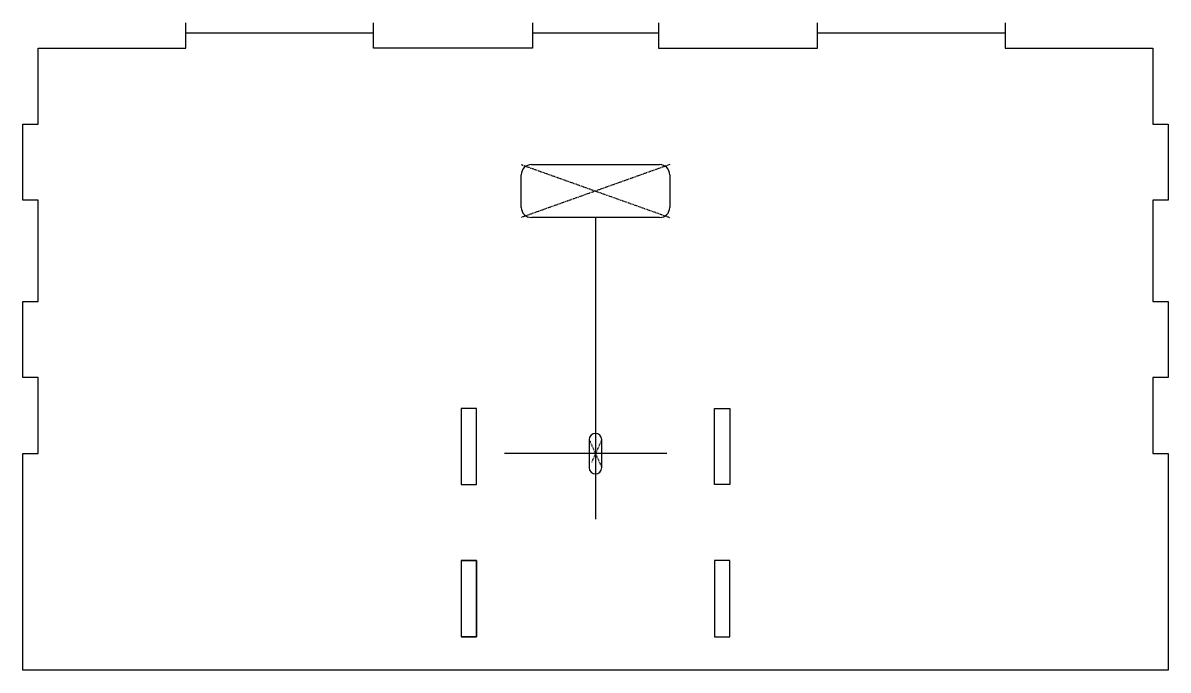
# Model space of a CAD drawing. Header units: millimetres. Extents: x -177 to 49, y -366 to -238.
import ezdxf

# ---------------------------------------------------------------- set-up
doc = ezdxf.new("R2010")
doc.units = ezdxf.units.MM
doc.linetypes.add('DASHED', pattern=[0.2067, 0.1654, -0.0413])

msp = doc.modelspace()

# ---------------------------------------------------------------- linework, layer by layer
for p, q in [((-107.92, -239.83), (-144.94, -239.83)), ((-51.68, -239.83), (-76.56, -239.83)), ((16.7, -239.83), (-20.32, -239.83)), ((-76.77, -265.79), (-51.46, -265.79)), ((-78.77, -274.23), (-78.77, -267.79)), ((-49.46, -267.79), (-49.46, -274.23)), ((-51.46, -276.23), (-76.77, -276.23)), ((-64.12, -276.23), (-64.12, -335.74)), ((-50.05, -322.83), (-82.09, -322.83))]:
    msp.add_line(p, q)
at = {"color": 190, "linetype": 'DASHED', "lineweight": 25, "true_color": 0x8018ff}
for p, q in [((-78.77, -265.79), (-49.46, -276.23)), ((-49.46, -265.79), (-78.77, -276.23)), ((-65.37, -320.08), (-62.87, -325.58)), ((-62.87, -320.08), (-64.94, -324.64))]:
    msp.add_line(p, q, dxfattribs=at)
for points in [[(16.7, -237.83), (16.7, -242.83), (45.88, -242.83), (45.88, -257.83), (48.88, -257.83), (48.88, -272.83), (45.88, -272.83), (45.88, -292.83), (48.88, -292.83), (48.88, -307.83), (45.88, -307.83), (45.88, -322.83), (48.88, -322.83), (48.88, -365.53), (-37.62, -365.53), (-90.62, -365.53), (-177.12, -365.53), (-177.12, -322.83), (-174.12, -322.83), (-174.12, -307.83), (-177.12, -307.83), (-177.12, -292.83), (-174.12, -292.83), (-174.12, -272.83), (-177.12, -272.83), (-177.12, -257.83), (-174.12, -257.83), (-174.12, -242.83), (-144.94, -242.83), (-144.94, -237.83)], [(-76.56, -237.83), (-76.56, -242.83), (-107.92, -242.83), (-107.92, -237.83)], [(-51.68, -237.83), (-51.68, -242.83), (-20.32, -242.83), (-20.32, -237.83)], [(-90.62, -343.94), (-87.62, -343.94), (-87.62, -358.94), (-90.62, -358.94)], [(-37.62, -343.94), (-40.62, -343.94), (-40.62, -358.94), (-37.62, -358.94)]]:
    msp.add_lwpolyline(points)
for points in [[(-90.62, -313.94), (-90.62, -328.94), (-87.62, -328.94), (-87.62, -313.94)], [(-37.62, -313.94), (-37.62, -328.94), (-40.62, -328.94), (-40.62, -313.94)], [(-90.62, -358.94), (-87.62, -358.94), (-87.62, -343.94), (-90.62, -343.94)], [(-90.62, -343.94), (-90.62, -358.94), (-87.62, -358.94), (-87.62, -343.94)], [(-37.62, -358.94), (-37.62, -343.94), (-40.62, -343.94), (-40.62, -358.94)], [(-37.62, -358.94), (-37.62, -343.94), (-40.62, -343.94), (-40.62, -358.94)]]:
    msp.add_lwpolyline(points, close=True)
msp.add_lwpolyline([(-65.37, -320.08), (-65.37, -325.58, 1), (-62.87, -325.58), (-62.87, -320.08, 1)], format="xyb", close=True)
for centre, start, end in [((-76.77, -267.79), 90, 180), ((-51.46, -267.79), 0, 90), ((-76.77, -274.23), 180, 270), ((-51.46, -274.23), 270, 0)]:
    msp.add_arc(centre, 2, start, end)

doc.saveas('drawing.dxf')
